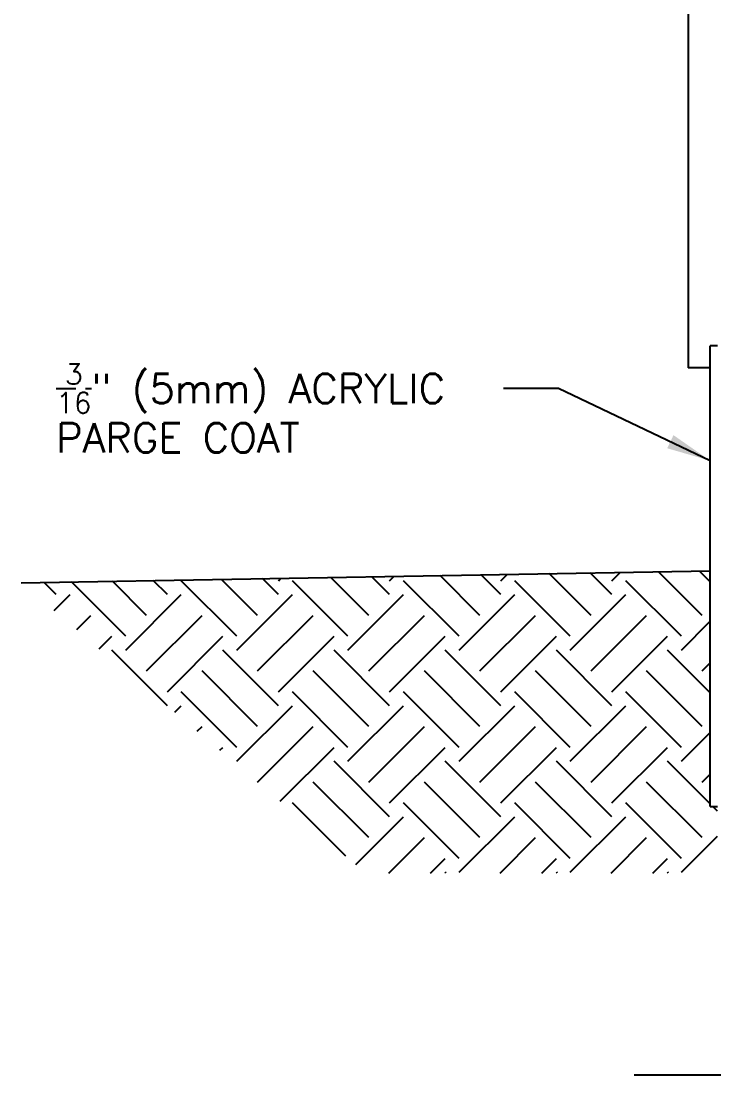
# Model space of a CAD drawing. Header units: inches. Extents: x 319.6 to 370.3, y 144.4 to 237.7.
# Drawn here: x 319.65 to 337.28, y 182.74 to 209.57 of the extents above; entities that cross this region are included whole.
import ezdxf

# ---------------------------------------------------------------- set-up
doc = ezdxf.new("R2010")
doc.units = ezdxf.units.IN
doc.header["$LTSCALE"] = 0.5
doc.header["$MEASUREMENT"] = 0
doc.linetypes.add('DASHEDX2', pattern=[1.5, 1, -0.5])
for name, color, linetype in [('HATCH', 12, 'Continuous'), ('LINE50', 5, 'Continuous'), ('LINE9', 9, 'Continuous'), ('TEXT', 4, 'Continuous')]:
    doc.layers.add(name, color=color, linetype=linetype)
doc.styles.add('DIM', font='romans.shx', dxfattribs={"width": 0.7})
doc.styles.add('ROMANS', font='romans.shx', dxfattribs={"height": 1.125})
doc.dimstyles.new('ext_12', dxfattribs={"dimscale": 12, "dimtxt": 0.09375, "dimasz": 0.09375, "dimexe": 0.09375, "dimexo": 0.0625, "dimgap": 0.0625, "dimtad": 1, "dimdec": 1, "dimzin": 3, "dimdsep": 46, "dimlunit": 4, "dimtxsty": 'DIM', "dimcen": 0.09, "dimdle": 0.09375, "dimclrt": 4, "dimadec": 0, "dimazin": 0, "dimtfac": 1, "dimtdec": 1, "dimtmove": 2, "dimatfit": 3, "dimfxl": 1, "dimfrac": 2, "dimtolj": 1, "dimtzin": 0, "dimarcsym": 0})

msp = doc.modelspace()

# ---------------------------------------------------------------- hatches: boundary and pattern name
at = {"layer": 'HATCH'}
h = msp.add_hatch(dxfattribs=at)
h.set_pattern_fill('EARTH', color=256, scale=8, angle=45, style=0)
h.set_pattern_definition([(45, (326.198, 169.8681), (2e-16, 2.82843), [2, -2]), (45, (325.6676, 170.3985), (2e-16, 2.82843), [2, -2]), (45, (325.1372, 170.9288), (2e-16, 2.82843), [2, -2]), (135, (325.1372, 171.2823), (-2.82843, 4e-16), [2, -2]), (135, (325.6676, 171.8127), (-2.82843, 4e-16), [2, -2]), (135, (326.198, 172.343), (-2.82843, 4e-16), [2, -2])])
h.paths.add_polyline_path([(337.187, 195.577), (319.649, 195.271), (328.419, 187.883), (337.374, 187.883), (337.374, 189.577), (337.187, 189.577)])
h.paths.add_polyline_path([(321.174, 186.772), (329.531, 186.772), (329.531, 188.486), (321.174, 188.486)], flags=9)

# ---------------------------------------------------------------- linework, layer by layer
at = {"layer": 'LINE50'}
msp.add_line((319.649, 195.271), (337.187, 195.577), dxfattribs=at)
at = {"layer": 'LINE9'}
for p, q in [((336.624, 236.743), (336.624, 200.743)), ((337.187, 189.577), (337.187, 201.302)), ((337.374, 201.302), (337.187, 201.302)), ((337.187, 200.743), (336.624, 200.743)), ((337.187, 189.577), (337.374, 189.577)), ((335.255, 182.743), (344.999, 182.743))]:
    msp.add_line(p, q, dxfattribs=at)

# ---------------------------------------------------------------- texts
at = {"layer": 'TEXT', "linetype": 'DASHEDX2', "insert": (320.541, 199.72), "char_height": 0.75, "width": 11.118, "attachment_point": 4, "style": 'ROMANS'}
msp.add_mtext('\\A1;{\\H0.7x;\\S3/16;}" (5mm) ACRYLIC PARGE COAT', dxfattribs=at)

# ---------------------------------------------------------------- leaders
at = {"layer": 'TEXT'}
msp.add_leader([(337.187, 198.38), (333.323, 200.223), (331.927, 200.223)], dimstyle='ext_12', dxfattribs=at)

doc.saveas('drawing.dxf')
